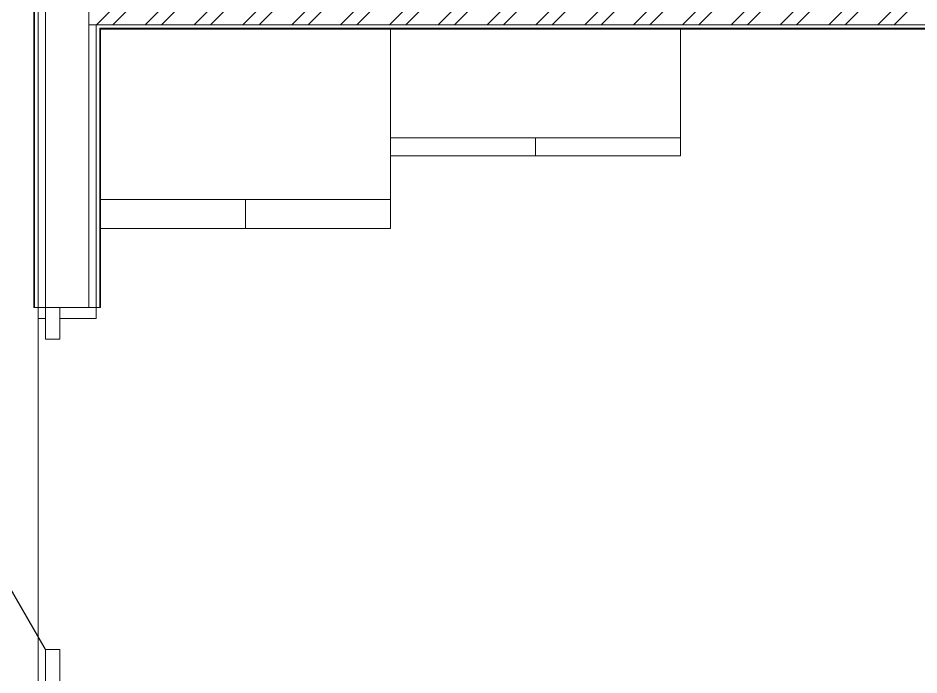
# Model space of a CAD drawing. Header units: millimetres. Extents: x -42533 to 645315, y 3457 to 82611.
# Drawn here: x 199259 to 201744, y 41346 to 43159 of the extents above; entities that cross this region are included whole.
import ezdxf

# ---------------------------------------------------------------- set-up
doc = ezdxf.new("R2010")
doc.units = ezdxf.units.MM
for name, color, linetype, lineweight in [('Двери', 7, 'Continuous', 9), ('Перекрытие', 7, 'Continuous', 18), ('Стены отделка', 7, 'Continuous', 30), ('Стены перегородки', 7, 'Continuous', 30), ('Стены штриховка', 7, 'Continuous', 9), ('ТХ', 5, 'Continuous', 0), ('ШТРИХОВКА', 252, 'Continuous', 15)]:
    doc.layers.add(name, color=color, linetype=linetype, lineweight=lineweight)
doc.layers.add('ЭОМ_Лотки рабочие', color=5, linetype='Continuous')

# ---------------------------------------------------------------- blocks, each defined once
blk = doc.blocks.new('Тх 2 этаж')
at = {"layer": 'ТХ', "color": 252, "true_color": 0x939598}
for p, q in [((56322.8, 9346.5), (57122.8, 9346.5)), ((56722.8, 9346.5), (56722.8, 9296.5)), ((55522.8, 9176.5), (56322.8, 9176.5)), ((55922.8, 9176.5), (55922.8, 9096.5))]:
    blk.add_line(p, q, dxfattribs=at)
for points in [[(56322.8, 9646.5), (55522.8, 9646.5), (55522.8, 9096.5), (56322.8, 9096.5)], [(57122.8, 9646.5), (56322.8, 9646.5), (56322.8, 9296.5), (57122.8, 9296.5)]]:
    blk.add_lwpolyline(points, close=True, dxfattribs=at)
blk = doc.blocks.new('План 2 этажа')
h = blk.add_hatch()
h.set_pattern_fill('ANSI32', color=8, scale=10)
h.set_pattern_definition([(45, (686.36, 338.7), (-67.35192, 67.35192), []), (45, (731.26, 338.7), (-67.35192, 67.35192), [])])
h.paths.add_polyline_path([(55756.835, 12083.7), (49801.357, 12083.7), (49801.357, 11983.7), (55757.644, 11983.7)])
at = {"layer": 'Двери', "color": 8}
for p, q in [((49681.357, 11116.128), (49681.357, 11203.128)), ((49681.357, 11203.128), (49721.357, 11203.128)), ((49721.357, 11203.128), (49721.357, 11116.128)), ((49721.357, 11116.128), (49681.357, 11116.128)), ((49681.357, 10173.128), (49681.357, 10260.128)), ((49681.357, 10260.128), (49721.357, 10260.128)), ((49721.357, 10260.128), (49721.357, 10173.128))]:
    blk.add_line(p, q, dxfattribs=at)
at = {"layer": 'Двери', "color": 8, "lineweight": 30}
blk.add_line((49681.357, 10260.128), (49253.357, 11001.446), dxfattribs=at)
at = {"layer": 'Перекрытие', "color": 8}
for p, q in [((49661.357, 10173.128), (49661.357, 11203.128)), ((49821.357, 11203.128), (49821.357, 11173.128)), ((49681.357, 11173.128), (49661.357, 11173.128)), ((49821.357, 11173.128), (49721.357, 11173.128))]:
    blk.add_line(p, q, dxfattribs=at)
at = {"layer": 'Стены отделка', "color": 8, "lineweight": 9}
for p, q in [((49649.357, 12538.621), (49649.357, 11203.128)), ((55768.227, 11983.7), (49801.357, 11983.7)), ((49821.357, 11973.7), (49821.357, 11983.7)), ((49833.357, 11971.7), (55716.323, 11971.7)), ((49833.357, 11203.128), (49833.357, 11971.7)), ((49649.357, 11203.128), (49681.357, 11203.128)), ((49801.357, 11203.128), (49833.357, 11203.128))]:
    blk.add_line(p, q, dxfattribs=at)
at = {"layer": 'Стены перегородки', "color": 8, "lineweight": 18}
for p, q in [((49681.357, 11203.128), (49681.357, 12570.621)), ((49801.357, 11203.128), (49801.357, 12570.621)), ((49721.357, 11203.128), (49801.357, 11203.128))]:
    blk.add_line(p, q, dxfattribs=at)
at = {"layer": 'Стены штриховка', "color": 8}
for p, q in [((49661.357, 12550.621), (49661.357, 11203.128)), ((49651.357, 12540.621), (49651.357, 11203.128)), ((49821.357, 11973.7), (49821.357, 11203.128)), ((49831.357, 11973.7), (55718.306, 11973.7)), ((49831.357, 11203.128), (49831.357, 11973.7))]:
    blk.add_line(p, q, dxfattribs=at)
at = {"layer": 'ЭОМ_Лотки рабочие'}
blk.add_blockref('Тх 2 этаж', (-5689.424, 2325.176), dxfattribs=at)

msp = doc.modelspace()

# ---------------------------------------------------------------- block references
at = {"layer": 'ШТРИХОВКА'}
msp.add_blockref('План 2 этажа', (149653.4, 31156.8), dxfattribs=at)

doc.saveas('drawing.dxf')
